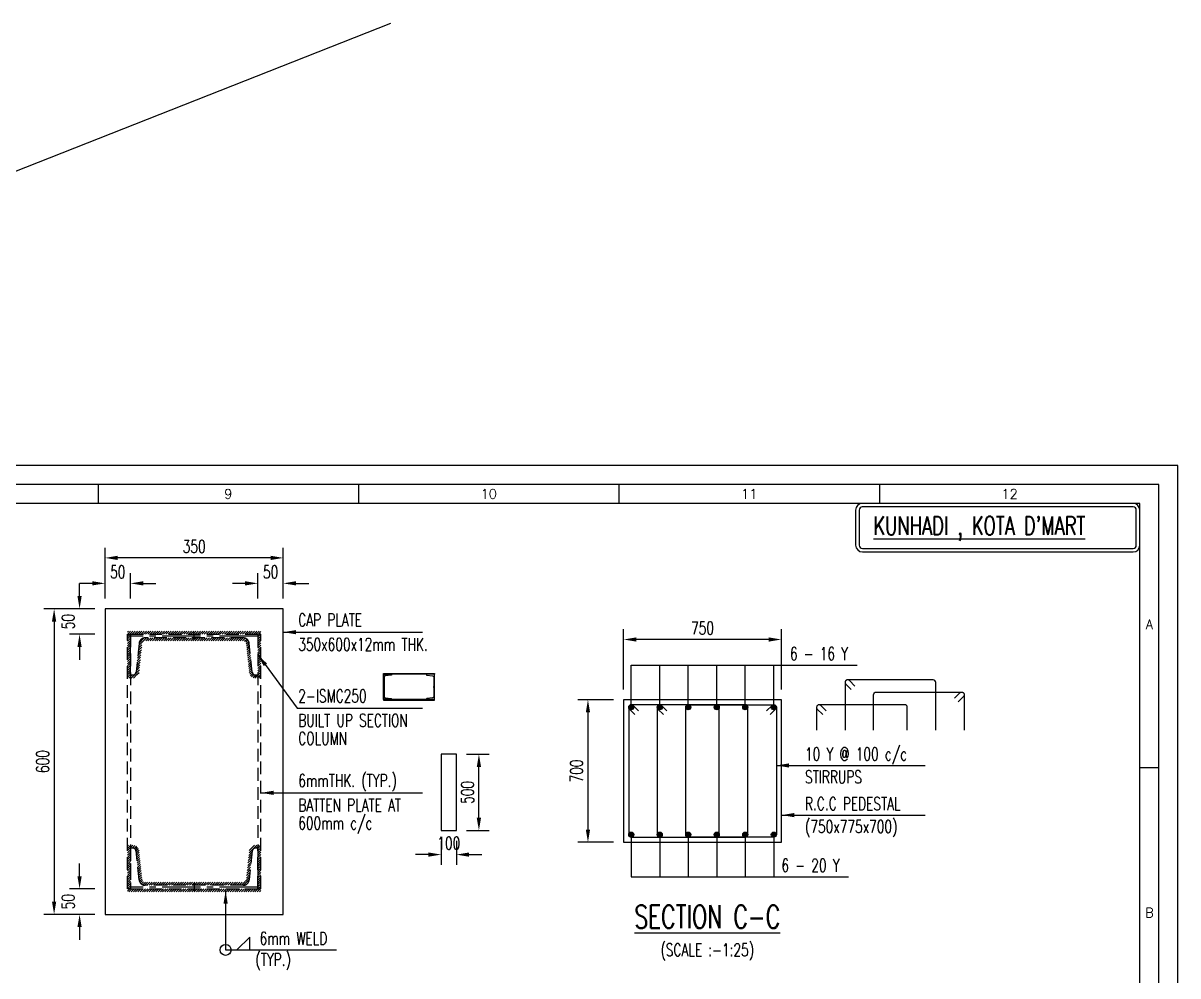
# Model space of a CAD drawing. Header units: inches. Extents: x 6 to 183294, y -48183 to 78918.
# Drawn here: x 143887 to 166562, y -13985 to 4725 of the extents above; entities that cross this region are included whole.
import ezdxf
from ezdxf.enums import TextEntityAlignment as Align

# ---------------------------------------------------------------- set-up
doc = ezdxf.new("R2010")
doc.units = ezdxf.units.IN
doc.header["$MEASUREMENT"] = 0
doc.header["$PDMODE"] = 35
doc.linetypes.add('CENTER2', pattern=[1.125, 0.75, -0.125, 0.125, -0.125])
doc.linetypes.add('HIDDEN', pattern=[0.375, 0.25, -0.125])
for name, color, linetype in [('PNA', 8, 'Continuous'), ('S-BASE PLATE', 3, 'Continuous'), ('S-CENTER LINE', 8, 'CENTER2'), ('S-CONCRET LINE', 4, 'Continuous'), ('S-DIM-1', 5, 'Continuous'), ('S-ISMC', 2, 'Continuous'), ('S-REINFORCEMENT', 6, 'Continuous'), ('S-STIRUPS)', 3, 'Continuous'), ('S-TEXT', 2, 'Continuous'), ('S-TEXT-1', 4, 'Continuous'), ('S-TITIL', 6, 'Continuous'), ('S-WELD', 8, 'Continuous'), ('SCHEDULE LINE', 7, 'Continuous'), ('STEEL PLATE BASE', 1, 'Continuous'), ('TEXT NORMAL', 4, 'Continuous')]:
    doc.layers.add(name, color=color, linetype=linetype)
doc.styles.add('ROMANS', font='simplex.shx', dxfattribs={"width": 0.7})
doc.dimstyles.new('dim10', dxfattribs={"dimtxt": 250, "dimasz": 250, "dimexe": 200, "dimexo": 200, "dimgap": 100, "dimtad": 1, "dimdec": 0, "dimlfac": 0.1, "dimzin": 0, "dimdsep": 46, "dimtxsty": 'ROMANS', "dimcen": 0, "dimclrd": 5, "dimclre": 5, "dimclrt": 4, "dimadec": 0, "dimazin": 0, "dimtfac": 1, "dimtdec": 0, "dimtix": 1, "dimtofl": 0, "dimtmove": 2, "dimatfit": 3, "dimfxl": 0, "dimtolj": 1, "dimtzin": 0, "dimlwd": -1, "dimlwe": -1, "dimarcsym": 0})
doc.dimstyles.new('dim100', dxfattribs={"dimtxt": 250, "dimasz": 250, "dimexe": 200, "dimexo": 200, "dimgap": 100, "dimtad": 1, "dimdec": 0, "dimzin": 0, "dimdsep": 46, "dimtxsty": 'ROMANS', "dimcen": 0, "dimclrd": 5, "dimclre": 5, "dimclrt": 4, "dimadec": 0, "dimazin": 0, "dimtfac": 1, "dimtdec": 0, "dimtix": 1, "dimtofl": 0, "dimtmove": 2, "dimatfit": 3, "dimfxl": 0, "dimtolj": 1, "dimtzin": 0, "dimlwd": -1, "dimlwe": -1, "dimarcsym": 0})
doc.dimstyles.new('dim25', dxfattribs={"dimtxt": 250, "dimasz": 250, "dimexe": 200, "dimexo": 200, "dimgap": 100, "dimtad": 1, "dimdec": 0, "dimlfac": 0.25, "dimzin": 0, "dimdsep": 46, "dimtxsty": 'ROMANS', "dimcen": 0, "dimclrd": 5, "dimclre": 5, "dimclrt": 4, "dimadec": 0, "dimazin": 0, "dimtfac": 1, "dimtdec": 0, "dimtix": 1, "dimtofl": 0, "dimtmove": 2, "dimatfit": 3, "dimfxl": 0, "dimtolj": 1, "dimtzin": 0, "dimlwd": -1, "dimlwe": -1, "dimarcsym": 0})
doc.dimstyles.new('dim33.33', dxfattribs={"dimtxt": 250, "dimasz": 250, "dimexe": 200, "dimexo": 200, "dimgap": 100, "dimtad": 1, "dimdec": 0, "dimlfac": 0.333331, "dimzin": 0, "dimdsep": 46, "dimtxsty": 'ROMANS', "dimcen": 0, "dimclrd": 5, "dimclre": 5, "dimclrt": 4, "dimadec": 0, "dimazin": 0, "dimtfac": 1, "dimtdec": 0, "dimtix": 1, "dimtofl": 0, "dimtmove": 2, "dimatfit": 3, "dimfxl": 0, "dimtolj": 1, "dimtzin": 0, "dimlwd": -1, "dimlwe": -1, "dimarcsym": 0})
pattern_1 = [(225, (140912.337, 26250.507), (22.106572, -22.106572), [])]

# ---------------------------------------------------------------- blocks, each defined once
blk = doc.blocks.new('*D915')
at = {"layer": 'Defpoints', "color": 0}
for p in [(145496, -6777), (144496, -12777), (145496, -12777)]:
    blk.add_point(p, dxfattribs=at)
at = {"layer": 'S-DIM-1', "color": 5}
for p, q in [((145296, -6777), (144296, -6777)), ((144496, -7027), (144496, -12527)), ((145296, -12777), (144296, -12777))]:
    blk.add_line(p, q, dxfattribs=at)
for points in [[(144537, -7027), (144454, -7027), (144496, -6777)], [(144454, -12527), (144537, -12527), (144496, -12777)]]:
    blk.add_solid(points, dxfattribs=at)
at = {"layer": 'S-DIM-1', "color": 4, "insert": (144271, -9777), "char_height": 250, "attachment_point": 5, "rotation": 90, "style": 'ROMANS'}
blk.add_mtext('\\A1;600', dxfattribs=at)
blk = doc.blocks.new('*D916')
at = {"layer": 'Defpoints', "color": 0}
for p in [(145496, -6777), (144996, -7277), (145496, -7277)]:
    blk.add_point(p, dxfattribs=at)
at = {"layer": 'S-DIM-1', "color": 5}
for p, q in [((144996, -6527), (144996, -6277)), ((145296, -6777), (144796, -6777)), ((145296, -7277), (144796, -7277)), ((144996, -7527), (144996, -7777))]:
    blk.add_line(p, q, dxfattribs=at)
for points in [[(144954, -6527), (145037, -6527), (144996, -6777)], [(145037, -7527), (144954, -7527), (144996, -7277)]]:
    blk.add_solid(points, dxfattribs=at)
at = {"layer": 'S-DIM-1', "color": 4, "insert": (144771, -7027), "char_height": 250, "attachment_point": 5, "rotation": 90, "style": 'ROMANS'}
blk.add_mtext('\\A1;50', dxfattribs=at)
blk = doc.blocks.new('*D917')
at = {"layer": 'Defpoints', "color": 0}
for p in [(145496, -5777), (145496, -6777), (148996, -6777)]:
    blk.add_point(p, dxfattribs=at)
at = {"layer": 'S-DIM-1', "color": 5}
for p, q in [((145496, -6577), (145496, -5577)), ((148996, -6577), (148996, -5577)), ((148746, -5777), (145746, -5777))]:
    blk.add_line(p, q, dxfattribs=at)
for points in [[(145746, -5735), (145746, -5818), (145496, -5777)], [(148746, -5818), (148746, -5735), (148996, -5777)]]:
    blk.add_solid(points, dxfattribs=at)
at = {"layer": 'S-DIM-1', "color": 4, "insert": (147246, -5552), "char_height": 250, "attachment_point": 5, "style": 'ROMANS'}
blk.add_mtext('\\A1;350', dxfattribs=at)
blk = doc.blocks.new('*D918')
at = {"layer": 'Defpoints', "color": 0}
for p in [(145996, -6277), (145496, -6777), (145996, -6777)]:
    blk.add_point(p, dxfattribs=at)
at = {"layer": 'S-DIM-1', "color": 5}
for p, q in [((145496, -6577), (145496, -6077)), ((145996, -6577), (145996, -6077)), ((145246, -6277), (144996, -6277)), ((146246, -6277), (146496, -6277))]:
    blk.add_line(p, q, dxfattribs=at)
for points in [[(145246, -6318), (145246, -6235), (145496, -6277)], [(146246, -6235), (146246, -6318), (145996, -6277)]]:
    blk.add_solid(points, dxfattribs=at)
at = {"layer": 'S-DIM-1', "color": 4, "insert": (145746, -6052), "char_height": 250, "attachment_point": 5, "style": 'ROMANS'}
blk.add_mtext('\\A1;50', dxfattribs=at)
blk = doc.blocks.new('*D919')
at = {"layer": 'Defpoints', "color": 0}
for p in [(148496, -6277), (148496, -6777), (148996, -6777)]:
    blk.add_point(p, dxfattribs=at)
at = {"layer": 'S-DIM-1', "color": 5}
for p, q in [((148496, -6577), (148496, -6077)), ((148996, -6577), (148996, -6077)), ((148246, -6277), (147996, -6277)), ((149246, -6277), (149496, -6277))]:
    blk.add_line(p, q, dxfattribs=at)
for points in [[(148246, -6318), (148246, -6235), (148496, -6277)], [(149246, -6235), (149246, -6318), (148996, -6277)]]:
    blk.add_solid(points, dxfattribs=at)
at = {"layer": 'S-DIM-1', "color": 4, "insert": (148746, -6052), "char_height": 250, "attachment_point": 5, "style": 'ROMANS'}
blk.add_mtext('\\A1;50', dxfattribs=at)
blk = doc.blocks.new('*D920')
at = {"layer": 'Defpoints', "color": 0}
for p in [(144996, -12277), (145496, -12277), (145496, -12777)]:
    blk.add_point(p, dxfattribs=at)
at = {"layer": 'S-DIM-1', "color": 5}
for p, q in [((144996, -12027), (144996, -11777)), ((145296, -12277), (144796, -12277)), ((145296, -12777), (144796, -12777)), ((144996, -13027), (144996, -13277))]:
    blk.add_line(p, q, dxfattribs=at)
for points in [[(144954, -12027), (145037, -12027), (144996, -12277)], [(145037, -13027), (144954, -13027), (144996, -12777)]]:
    blk.add_solid(points, dxfattribs=at)
at = {"layer": 'S-DIM-1', "color": 4, "insert": (144771, -12527), "char_height": 250, "attachment_point": 5, "rotation": 90, "style": 'ROMANS'}
blk.add_mtext('\\A1;50', dxfattribs=at)
blk = doc.blocks.new('*U9')
at = {"layer": 'S-CENTER LINE', "linetype": 'CENTER2', "ltscale": 10}
for p, q in [((0, -125), (0, 125)), ((8, 0), (-8, 0))]:
    blk.add_line(p, q, dxfattribs=at)
at = {"layer": 'S-ISMC'}
blk.add_lwpolyline([(71, -114), (14, -108, -0.383864), (4, -96), (4, 96, -0.383864), (14, 108), (71, 114, 0.383864), (76, 120), (76, 125), (-4, 125), (-4, -125), (76, -125), (76, -120, 0.383864)], format="xyb", close=True, dxfattribs=at)
blk = doc.blocks.new('2-ISMC250 BUILT UP SECTION')
at = {"layer": 'S-BASE PLATE', "color": 3, "ltscale": 2}
for points in [[(-500, 262), (500, 262), (500, 250), (-500, 250)], [(-500, -262), (500, -262), (500, -250), (-500, -250)]]:
    blk.add_lwpolyline(points, close=True, dxfattribs=at)
at = {"layer": 'S-ISMC', "yscale": 2, "zscale": 2, "rotation": 180}
for p, xscale in [((-492.9, 0), -2), ((492.9, 0), 2)]:
    blk.add_blockref('*U9', p, dxfattribs=dict(at, xscale=xscale))
blk = doc.blocks.new('*D921')
at = {"layer": 'Defpoints', "color": 0}
for p in [(152095, -11131), (152395, -11131), (152395, -11603)]:
    blk.add_point(p, dxfattribs=at)
at = {"layer": 'S-DIM-1', "color": 5, "ltscale": 20}
for p, q in [((152095, -11331), (152095, -11803)), ((152395, -11331), (152395, -11803)), ((151845, -11603), (151595, -11603)), ((152645, -11603), (152895, -11603))]:
    blk.add_line(p, q, dxfattribs=at)
at = {"layer": 'S-DIM-1', "color": 5}
for points in [[(151845, -11645), (151845, -11561), (152095, -11603)], [(152645, -11561), (152645, -11645), (152395, -11603)]]:
    blk.add_solid(points, dxfattribs=at)
at = {"layer": 'S-DIM-1', "color": 4, "lineweight": -2, "insert": (152245, -11378), "char_height": 250, "attachment_point": 5, "style": 'ROMANS'}
blk.add_mtext('\\A1;100', dxfattribs=at)
blk = doc.blocks.new('*D922')
at = {"layer": 'Defpoints', "color": 0}
for p in [(152395, -9631), (152837, -9631), (152395, -11131)]:
    blk.add_point(p, dxfattribs=at)
at = {"layer": 'S-DIM-1', "color": 5, "ltscale": 20}
for p, q in [((152595, -9631), (153037, -9631)), ((152837, -10881), (152837, -9881)), ((152595, -11131), (153037, -11131))]:
    blk.add_line(p, q, dxfattribs=at)
at = {"layer": 'S-DIM-1', "color": 5}
for points in [[(152879, -9881), (152795, -9881), (152837, -9631)], [(152795, -10881), (152879, -10881), (152837, -11131)]]:
    blk.add_solid(points, dxfattribs=at)
at = {"layer": 'S-DIM-1', "color": 4, "lineweight": -2, "insert": (152612, -10381), "char_height": 250, "attachment_point": 5, "rotation": 90, "style": 'ROMANS'}
blk.add_mtext('\\A1;500', dxfattribs=at)
blk = doc.blocks.new('*D930')
at = {"layer": 'Defpoints', "color": 0}
for p in [(155678, -8561), (154978, -11361), (155678, -11361)]:
    blk.add_point(p, dxfattribs=at)
at = {"layer": 'S-DIM-1', "color": 5}
for p, q in [((155478, -8561), (154778, -8561)), ((154978, -8811), (154978, -11111)), ((155478, -11361), (154778, -11361))]:
    blk.add_line(p, q, dxfattribs=at)
for points in [[(155020, -8811), (154936, -8811), (154978, -8561)], [(154936, -11111), (155020, -11111), (154978, -11361)]]:
    blk.add_solid(points, dxfattribs=at)
at = {"layer": 'S-DIM-1', "color": 4, "insert": (154753, -9961), "char_height": 250, "attachment_point": 5, "rotation": 90, "style": 'ROMANS'}
blk.add_mtext('\\A1;700', dxfattribs=at)
blk = doc.blocks.new('*D931')
at = {"layer": 'Defpoints', "color": 0}
for p in [(155678, -7379), (155678, -8561), (158778, -8561)]:
    blk.add_point(p, dxfattribs=at)
at = {"layer": 'S-DIM-1', "color": 5}
for p, q in [((155678, -8361), (155678, -7179)), ((158778, -8361), (158778, -7179)), ((158528, -7379), (155928, -7379))]:
    blk.add_line(p, q, dxfattribs=at)
for points in [[(155928, -7338), (155928, -7421), (155678, -7379)], [(158528, -7421), (158528, -7338), (158778, -7379)]]:
    blk.add_solid(points, dxfattribs=at)
at = {"layer": 'S-DIM-1', "color": 4, "insert": (157228, -7154), "char_height": 250, "attachment_point": 5, "style": 'ROMANS'}
blk.add_mtext('\\A1;750', dxfattribs=at)
blk = doc.blocks.new('SHEET')
at = {"elevation": -8, "flags": 128}
blk.add_lwpolyline([(674017, -125881), (763101, -125881), (763101, -63214), (674017, -63214)], close=True, dxfattribs=at)
at = {"layer": 'PNA'}
for p, q in [((733053, -63743, -8), (733053, -64273, -8)), ((740301, -63743, -8), (740301, -64273, -8)), ((747548, -63743, -8), (747548, -64273, -8)), ((754795, -63743, -8), (754795, -64273, -8)), ((762042, -71620, -8), (762572, -71620, -8))]:
    blk.add_line(p, q, dxfattribs=at)
at = {"layer": 'PNA', "color": 1, "elevation": -8}
for points in [[(675076, -125351), (762572, -125351), (762572, -63743), (675076, -63743)], [(676135, -124822), (762042, -124822), (762042, -64273), (676135, -64273)]]:
    blk.add_lwpolyline(points, close=True, dxfattribs=at)
at = {"layer": 'PNA', "style": 'ROMANS'}
for s, height, p in [('9', 265, (736678, -64008, -8)), ('10', 264.8, (743925, -64008, -8)), ('11', 264.8, (751172, -64008, -8)), ('12', 264.8, (758419, -64008, -8)), ('A', 265, (762307, -67636, -8)), ('B', 265, (762307, -75660, -8))]:
    blk.add_text(s, height=height, dxfattribs=at).set_placement(p, align=Align.MIDDLE)

msp = doc.modelspace()

# ---------------------------------------------------------------- hatches: boundary and pattern name
at = {"layer": 'S-WELD'}
h = msp.add_hatch(dxfattribs=at)
h.set_pattern_fill('ANSI31,_O', color=256, scale=250.107309, angle=180)
h.set_pattern_definition(pattern_1)
edge = h.paths.add_edge_path(flags=16)
edge.add_line((148387.18, -8022.939), (148327.5, -7455.124))
edge.add_arc((148208.158, -7467.667), 120, 5.999998, 90)
edge.add_line((148208.158, -7347.667), (146282.876, -7347.667))
edge.add_arc((146282.876, -7467.667), 120, 90, 174.000002)
edge.add_line((146163.533, -7455.124), (146103.853, -8022.939))
edge.add_arc((146044.182, -8016.667), 60, 270, 354.000002, ccw=False)
edge.add_line((146044.182, -8076.667), (145995.517, -8076.667))
edge.add_line((145995.517, -8076.667), (145995.517, -7276.667))
edge.add_line((145995.517, -7276.667), (148495.517, -7276.667))
edge.add_line((148495.517, -7276.667), (148495.517, -8076.667))
edge.add_line((148495.517, -8076.667), (148446.851, -8076.667))
edge.add_arc((148446.851, -8016.667), 60, 185.999998, 270, ccw=False)
edge = h.paths.add_edge_path()
edge.add_line((148327.509, -8029.211), (148267.829, -7461.396))
edge.add_arc((148208.158, -7467.667), 60, 5.999998, 90)
edge.add_line((148208.158, -7407.667), (146282.876, -7407.667))
edge.add_arc((146282.876, -7467.667), 60, 90, 174.000002)
edge.add_line((146223.204, -7461.396), (146163.525, -8029.211))
edge.add_arc((146044.182, -8016.667), 120, 270, 354.000002, ccw=False)
edge.add_line((146044.182, -8136.667), (145935.517, -8136.667))
edge.add_line((145935.517, -8136.667), (145935.517, -7216.667))
edge.add_line((145935.517, -7216.667), (148555.517, -7216.667))
edge.add_line((148555.517, -7216.667), (148555.517, -8136.667))
edge.add_line((148555.517, -8136.667), (148446.851, -8136.667))
edge.add_arc((148446.851, -8016.667), 120, 185.999998, 270, ccw=False)
h = msp.add_hatch(dxfattribs=at)
h.set_pattern_fill('ANSI31,_O', color=256, scale=250.107309, angle=180)
h.set_pattern_definition(pattern_1)
edge = h.paths.add_edge_path(flags=16)
edge.add_line((148387.18, -11530.396), (148327.5, -12098.211))
edge.add_arc((148208.158, -12085.667), 120, 270, 354.000002, ccw=False)
edge.add_line((148208.158, -12205.667), (146282.876, -12205.667))
edge.add_arc((146282.876, -12085.667), 120, 185.999998, 270, ccw=False)
edge.add_line((146163.533, -12098.211), (146103.853, -11530.396))
edge.add_arc((146044.182, -11536.667), 60, 5.999998, 90)
edge.add_line((146044.182, -11476.667), (145995.517, -11476.667))
edge.add_line((145995.517, -11476.667), (145995.517, -12276.667))
edge.add_line((145995.517, -12276.667), (148495.517, -12276.667))
edge.add_line((148495.517, -12276.667), (148495.517, -11476.667))
edge.add_line((148495.517, -11476.667), (148446.851, -11476.667))
edge.add_arc((148446.851, -11536.667), 60, 90, 174.000002)
edge = h.paths.add_edge_path()
edge.add_line((148327.509, -11524.124), (148267.829, -12091.939))
edge.add_arc((148208.158, -12085.667), 60, 270, 354.000002, ccw=False)
edge.add_line((148208.158, -12145.667), (146282.876, -12145.667))
edge.add_arc((146282.876, -12085.667), 60, 185.999998, 270, ccw=False)
edge.add_line((146223.204, -12091.939), (146163.525, -11524.124))
edge.add_arc((146044.182, -11536.667), 120, 5.999998, 90)
edge.add_line((146044.182, -11416.667), (145935.517, -11416.667))
edge.add_line((145935.517, -11416.667), (145935.517, -12336.667))
edge.add_line((145935.517, -12336.667), (148555.517, -12336.667))
edge.add_line((148555.517, -12336.667), (148555.517, -11416.667))
edge.add_line((148555.517, -11416.667), (148446.851, -11416.667))
edge.add_arc((148446.851, -11536.667), 120, 90, 174.000002)

# ---------------------------------------------------------------- linework, layer by layer
msp.add_lwpolyline([(130421.313, 818.723), (135340.146, -1496.022), (151109.345, 4724.855)])
at = {"layer": 'S-BASE PLATE', "color": 8, "linetype": 'HIDDEN', "ltscale": 1000}
for points in [[(145935.517, -12276.667), (145935.517, -7276.667), (145995.517, -7276.667), (145995.517, -12276.667)], [(148555.517, -12276.667), (148555.517, -7276.667), (148495.517, -7276.667), (148495.517, -12276.667)]]:
    msp.add_lwpolyline(points, close=True, dxfattribs=at)
at = {"layer": 'S-BASE PLATE', "color": 3, "ltscale": 2}
msp.add_lwpolyline([(152394.985, -11130.697), (152394.985, -9630.697), (152094.985, -9630.697), (152094.985, -11130.697)], close=True, dxfattribs=at)
at = {"layer": 'S-CENTER LINE', "linetype": 'CENTER2', "ltscale": 1000}
for p, q in [((147245.517, -7389.827), (147245.517, -7234.508)), ((148495.517, -7312.167), (145995.517, -7312.167)), ((148495.517, -12241.167), (145995.517, -12241.167)), ((147245.517, -12163.508), (147245.517, -12318.827))]:
    msp.add_line(p, q, dxfattribs=at)
at = {"layer": 'S-CONCRET LINE'}
msp.add_lwpolyline([(155677.851, -11360.889), (158777.851, -11360.889), (158777.851, -8560.889), (155677.851, -8560.889)], close=True, dxfattribs=at)
at = {"layer": 'S-ISMC', "linetype": 'HIDDEN', "ltscale": 1000}
for points in [[(148387.18, -8022.939), (148327.5, -7455.124, 0.383864045), (148208.158, -7347.667), (146282.876, -7347.667, 0.383864045), (146163.533, -7455.124), (146103.853, -8022.939, -0.383864045), (146044.182, -8076.667), (145995.517, -8076.667), (145995.517, -7276.667), (148495.517, -7276.667), (148495.517, -8076.667), (148446.851, -8076.667, -0.383864045)], [(148387.18, -11530.396), (148327.5, -12098.211, -0.383864045), (148208.158, -12205.667), (146282.876, -12205.667, -0.383864045), (146163.533, -12098.211), (146103.853, -11530.396, 0.383864045), (146044.182, -11476.667), (145995.517, -11476.667), (145995.517, -12276.667), (148495.517, -12276.667), (148495.517, -11476.667), (148446.851, -11476.667, 0.383864045)]]:
    msp.add_lwpolyline(points, format="xyb", close=True, dxfattribs=at)
at = {"layer": 'S-REINFORCEMENT', "color": 5, "const_width": 50}
for points in [[(155827.851, -8685.885, 1), (155827.851, -8735.885, 1)], [(156387.851, -8685.885, -1), (156387.851, -8735.885, -1)], [(156947.851, -8685.885, -1), (156947.851, -8735.885, -1)], [(157507.851, -8685.885, -1), (157507.851, -8735.885, -1)], [(158067.851, -8685.885, -1), (158067.851, -8735.885, -1)], [(158627.851, -8685.885, -1), (158627.851, -8735.885, -1)], [(155827.851, -11235.893, -1), (155827.851, -11185.893, -1)], [(156387.851, -11235.892, 1), (156387.851, -11185.892, 1)], [(156947.851, -11235.892, 1), (156947.851, -11185.892, 1)], [(157507.851, -11235.892, 1), (157507.851, -11185.892, 1)], [(158067.851, -11235.892, 1), (158067.851, -11185.892, 1)], [(158627.851, -11235.893, 1), (158627.851, -11185.893, 1)]]:
    msp.add_lwpolyline(points, format="xyb", close=True, dxfattribs=at)
at = {"layer": 'S-REINFORCEMENT', "color": 5}
for centre in [(155827.851, -8710.885), (155827.851, -8710.885), (156387.851, -8710.885), (156387.851, -8710.885), (156947.851, -8710.885), (156947.851, -8710.885), (157507.851, -8710.885), (157507.851, -8710.885), (158067.851, -8710.885), (158067.851, -8710.885), (158627.851, -8710.885), (158627.851, -8710.885), (155827.851, -11210.893), (155827.851, -11210.893), (156387.851, -11210.892), (156387.851, -11210.892), (156947.851, -11210.892), (156947.851, -11210.892), (157507.851, -11210.892), (157507.851, -11210.892), (158067.851, -11210.892), (158067.851, -11210.892), (158627.851, -11210.893), (158627.851, -11210.893)]:
    msp.add_circle(centre, 50, dxfattribs=at)
at = {"layer": 'S-STIRUPS)', "color": 2}
for points in [[(161807.047, -9161.464), (161807.047, -8221.942, 0.414213562), (161757.047, -8171.942), (160077.048, -8171.943, 0.668179418), (160041.691, -8257.297), (160147.757, -8363.365)], [(160218.468, -8292.654), (160112.402, -8186.587, 0.668179418), (160027.047, -8221.943), (160027.047, -9161.464)], [(160587.047, -9161.464), (160587.047, -8462.533, -0.414213562), (160637.047, -8412.533), (162317.046, -8412.534, -0.668179418), (162352.403, -8497.888), (162246.336, -8603.956)], [(162175.625, -8533.245), (162281.692, -8427.178, -0.668179418), (162367.046, -8462.534), (162367.046, -9161.464)], [(155969.273, -8781.597), (155863.206, -8675.53, 0.668179418), (155777.852, -8710.886), (155777.852, -11210.894, 0.414213562), (155827.852, -11260.894), (157507.851, -11260.893, 0.414213562), (157557.851, -11210.893), (157557.851, -8710.884, 0.414213562), (157507.851, -8660.884), (155827.852, -8660.886, 0.668179418), (155792.495, -8746.24), (155898.562, -8852.307)], [(156529.273, -8781.597), (156423.206, -8675.53, 0.668179418), (156337.852, -8710.886), (156337.852, -11210.894, 0.414213562), (156387.852, -11260.894), (158067.851, -11260.893, 0.414213562), (158117.851, -11210.893), (158117.851, -8710.884, 0.414213562), (158067.851, -8660.884), (156387.852, -8660.886, 0.668179418), (156352.495, -8746.24), (156458.562, -8852.307)], [(158486.43, -8781.597), (158592.496, -8675.53, -0.668179418), (158677.851, -8710.886), (158677.851, -11210.894, -0.414213562), (158627.851, -11260.894), (156947.851, -11260.893, -0.414213562), (156897.851, -11210.893), (156897.851, -8710.884, -0.414213562), (156947.851, -8660.884), (158627.85, -8660.886, -0.668179418), (158663.207, -8746.24), (158557.14, -8852.307)], [(161247.047, -9161.464), (161247.047, -8710.884, 0.414213562), (161197.047, -8660.884), (159517.048, -8660.886, 0.668179418), (159481.691, -8746.24), (159587.757, -8852.307)], [(159658.468, -8781.597), (159552.402, -8675.53, 0.668179418), (159467.047, -8710.886), (159467.047, -9161.464)]]:
    msp.add_lwpolyline(points, format="xyb", dxfattribs=at)
at = {"layer": 'SCHEDULE LINE', "color": 2}
for points in [[(160234.841, -4838.1), (160234.841, -5525.508, 0.414213562), (160369.727, -5660.394), (165683.953, -5660.394, 0.414213562), (165814.771, -5529.576), (165814.771, -4838.1, 0.414213562), (165683.953, -4707.281), (160365.66, -4707.281, 0.414213562)], [(160304.647, -4838.1), (160304.647, -5525.508, 0.414213562), (160369.727, -5590.588), (165683.953, -5590.588, 0.414213562), (165744.966, -5529.576), (165744.966, -4838.1, 0.414213562), (165683.953, -4777.087), (160365.66, -4777.087, 0.414213562)]]:
    msp.add_lwpolyline(points, format="xyb", close=True, dxfattribs=at)
at = {"layer": 'STEEL PLATE BASE', "color": 6}
msp.add_lwpolyline([(148995.517, -12776.667), (148995.517, -6776.667), (145495.517, -6776.667), (145495.517, -12776.667)], close=True, dxfattribs=at)
at = {"layer": 'TEXT NORMAL'}
msp.add_lwpolyline([(148086.13, -13473.834), (148336.13, -13473.834), (148336.13, -13223.834), (148086.13, -13473.834)], dxfattribs=at)
msp.add_circle((147863.159, -13473.834), 107.662, dxfattribs=at)

# ---------------------------------------------------------------- block references
at = {"xscale": 0.7056754055291329, "yscale": 0.7056754055291329, "zscale": 0.7056754055291329}
msp.add_blockref('SHEET', (-371939.589, 40648.489, 5.306), dxfattribs=at)
msp.add_blockref('2-ISMC250 BUILT UP SECTION', (151463.897, -8309.136))

# ---------------------------------------------------------------- texts
at = {"color": 4, "style": 'ROMANS', "width": 0.7}
for s, p in [('10 Y @ 100 c/c', (159239.99, -9627.505, 0)), ('STIRRUPS', (159239.99, -10077.505, 0)), ('R.C.C PEDESTAL', (159239.99, -10602.517, 0)), ('(750x775x700)', (159239.99, -11052.517, 0))]:
    msp.add_text(s, height=250, dxfattribs=at).set_placement(p, align=Align.MIDDLE_LEFT)
at = {"layer": 'S-TEXT', "style": 'ROMANS', "width": 0.7}
msp.add_text('(SCALE :-1:25)', height=250, dxfattribs=at).set_placement((157321.119, -13473.18), align=Align.MIDDLE_CENTER)
at = {"layer": 'S-TEXT-1', "style": 'ROMANS', "width": 0.7}
for s, p in [('CAP PLATE', (149289.414, -6995.561, 8048144.262)), ('350x600x12mm THK.', (149289.414, -7475.561, 8048144.262)), ('6 - 16 Y', (158945.3, -7657.924)), ('2-ISMC250', (149289.414, -8488.051, 8048144.262)), ('BUILT UP SECTION', (149289.414, -8968.051, 8048144.262)), ('COLUMN', (149289.414, -9321.529, 8048144.262)), ('6mmTHK. (TYP.)', (149289.414, -10150.34, 8048144.262)), ('BATTEN PLATE AT', (149289.414, -10630.34, 8048144.262)), ('600mm c/c', (149289.414, -10983.818, 8048144.262)), ('6 - 20 Y', (158777.851, -11813.854)), ('6mm WELD', (148531.348, -13248.834)), ('(TYP.)', (148448.014, -13663.119))]:
    msp.add_text(s, height=250, dxfattribs=at).set_placement(p, align=Align.MIDDLE_LEFT)
at = {"layer": 'S-TITIL', "style": 'ROMANS', "width": 0.7}
msp.add_text("%%UKUNHADI , KOTA D'MART", height=366.07549, dxfattribs=at).set_placement((160581.979, -5143.952), align=Align.MIDDLE_LEFT)
msp.add_text('%%USECTION C-C', height=450, dxfattribs=at).set_placement((157321.119, -12823.18), align=Align.MIDDLE_CENTER)

# ---------------------------------------------------------------- dimensions: what is measured, and where the dimension line sits
at = {"layer": 'S-DIM-1'}
for base, p1, p2, picture, middle in [((145495.517, -5776.667, 0), (148995.517, -6776.667), (145495.517, -6776.667), '*D917', (147245.517, -5551.667, 0)), ((145995.517, -6276.667, 0), (145495.517, -6776.667), (145995.517, -6776.667), '*D918', (145745.517, -6051.667, 0))]:
    dim = msp.add_linear_dim(base=base, p1=p1, p2=p2, dimstyle='dim10', dxfattribs=at)
    dim.commit()
    dim.dimension.update_dxf_attribs({"geometry": picture, "text_midpoint": middle})
for base, p1, p2, angle, dimstyle, picture, middle in [((148495.517, -6276.667, 0), (148995.517, -6776.667), (148495.517, -6776.667), 180, 'dim10', '*D919', (148745.517, -6051.667, 0)), ((144995.517, -7276.667, 0), (145495.517, -6776.667), (145495.517, -7276.667), 270, 'dim10', '*D916', (144770.517, -7026.667, 0)), ((144495.517, -12776.667, 0), (145495.517, -6776.667), (145495.517, -12776.667), 90, 'dim10', '*D915', (144270.517, -9776.667, 0)), ((154977.851, -11360.889, 0), (155677.851, -8560.889), (155677.851, -11360.889), 90, 'dim25', '*D930', (154752.851, -9960.889, 0)), ((144995.517, -12276.667, 0), (145495.517, -12776.667), (145495.517, -12276.667), 90, 'dim10', '*D920', (144770.517, -12526.667, 0))]:
    dim = msp.add_linear_dim(base=base, p1=p1, p2=p2, angle=angle, dimstyle=dimstyle, dxfattribs=at)
    dim.commit()
    dim.dimension.update_dxf_attribs({"geometry": picture, "text_midpoint": middle})
dim = msp.add_linear_dim(base=(155677.851, -7379.281, 0), p1=(158777.851, -8560.889), p2=(155677.851, -8560.889), text='750', dimstyle='dim25', dxfattribs=at)
dim.commit()
dim.dimension.update_dxf_attribs({"geometry": '*D931', "text_midpoint": (157227.851, -7154.281, 0)})
at = {"layer": 'S-DIM-1', "lineweight": -2, "ltscale": 20}
dim = msp.add_linear_dim(base=(152836.985, -9630.697), p1=(152394.985, -11130.697), p2=(152394.985, -9630.697), angle=90, dimstyle='dim33.33', dxfattribs=at)
dim.commit()
dim.dimension.update_dxf_attribs({"geometry": '*D922', "text_midpoint": (152611.985, -10380.697)})
dim = msp.add_linear_dim(base=(152394.985, -11602.836), p1=(152094.985, -11130.697), p2=(152394.985, -11130.697), dimstyle='dim33.33', dxfattribs=at)
dim.commit()
dim.dimension.update_dxf_attribs({"geometry": '*D921', "text_midpoint": (152244.985, -11377.836)})

# ---------------------------------------------------------------- leaders
for points in [[(155827.851, -8710.885), (155827.851, -7882.924), (160263.243, -7882.924)], [(156387.851, -8710.885), (156387.851, -7882.924), (160263.243, -7882.924)], [(156947.851, -8710.885), (156947.851, -7882.924), (160263.243, -7882.924)], [(157507.851, -8710.885), (157507.851, -7882.924), (160263.243, -7882.924)], [(158067.851, -8710.885), (158067.851, -7882.924), (160263.243, -7882.924)], [(155827.851, -11210.893), (155827.851, -12038.854), (160095.794, -12038.854)], [(156387.851, -11210.893), (156387.851, -12038.854), (160095.794, -12038.854)], [(156947.851, -11210.893), (156947.851, -12038.854), (160095.794, -12038.854)], [(157507.851, -11210.893), (157507.851, -12038.854), (160095.794, -12038.854)], [(158067.851, -11210.893), (158067.851, -12038.854), (160095.794, -12038.854)]]:
    msp.add_leader(points, dimstyle='dim25', override={"dimgap": 100, "dimtad": 0, "dimldrblk": 'None'})
at = {"layer": 'S-DIM-1'}
for points, dimstyle, override in [([(148995.517, -7235.561), (151732.041, -7235.561)], 'dim25', {"dimasz": 250}), ([(158627.851, -8710.884), (158627.851, -7882.924), (160263.243, -7882.924)], 'dim25', {"dimtad": 0, "dimldrblk": 'None'}), ([(148555.517, -10390.34), (151732.041, -10390.34)], 'dim25', {"dimasz": 250}), ([(158627.851, -11210.894), (158627.851, -12038.854), (160095.794, -12038.854)], 'dim25', {"dimtad": 0, "dimldrblk": 'None'}), ([(147863.159, -12314.393), (147863.159, -13473.834), (150043.56, -13473.834)], 'dim100', {"dimtad": 0})]:
    msp.add_leader(points, dimstyle=dimstyle, override=override, dxfattribs=at)
msp.add_leader([(148495.517, -7676.667), (149270.329, -8728.051), (151732.041, -8728.051)], dimstyle='dim25', dxfattribs=at)
at = {"layer": 'S-DIM-1', "linetype": 'ByBlock'}
for points in [[(158677.851, -9852.505), (161600.474, -9852.505)], [(158777.851, -10827.517), (161600.474, -10827.517)]]:
    msp.add_leader(points, dimstyle='dim10', dxfattribs=at)

doc.saveas('drawing.dxf')
